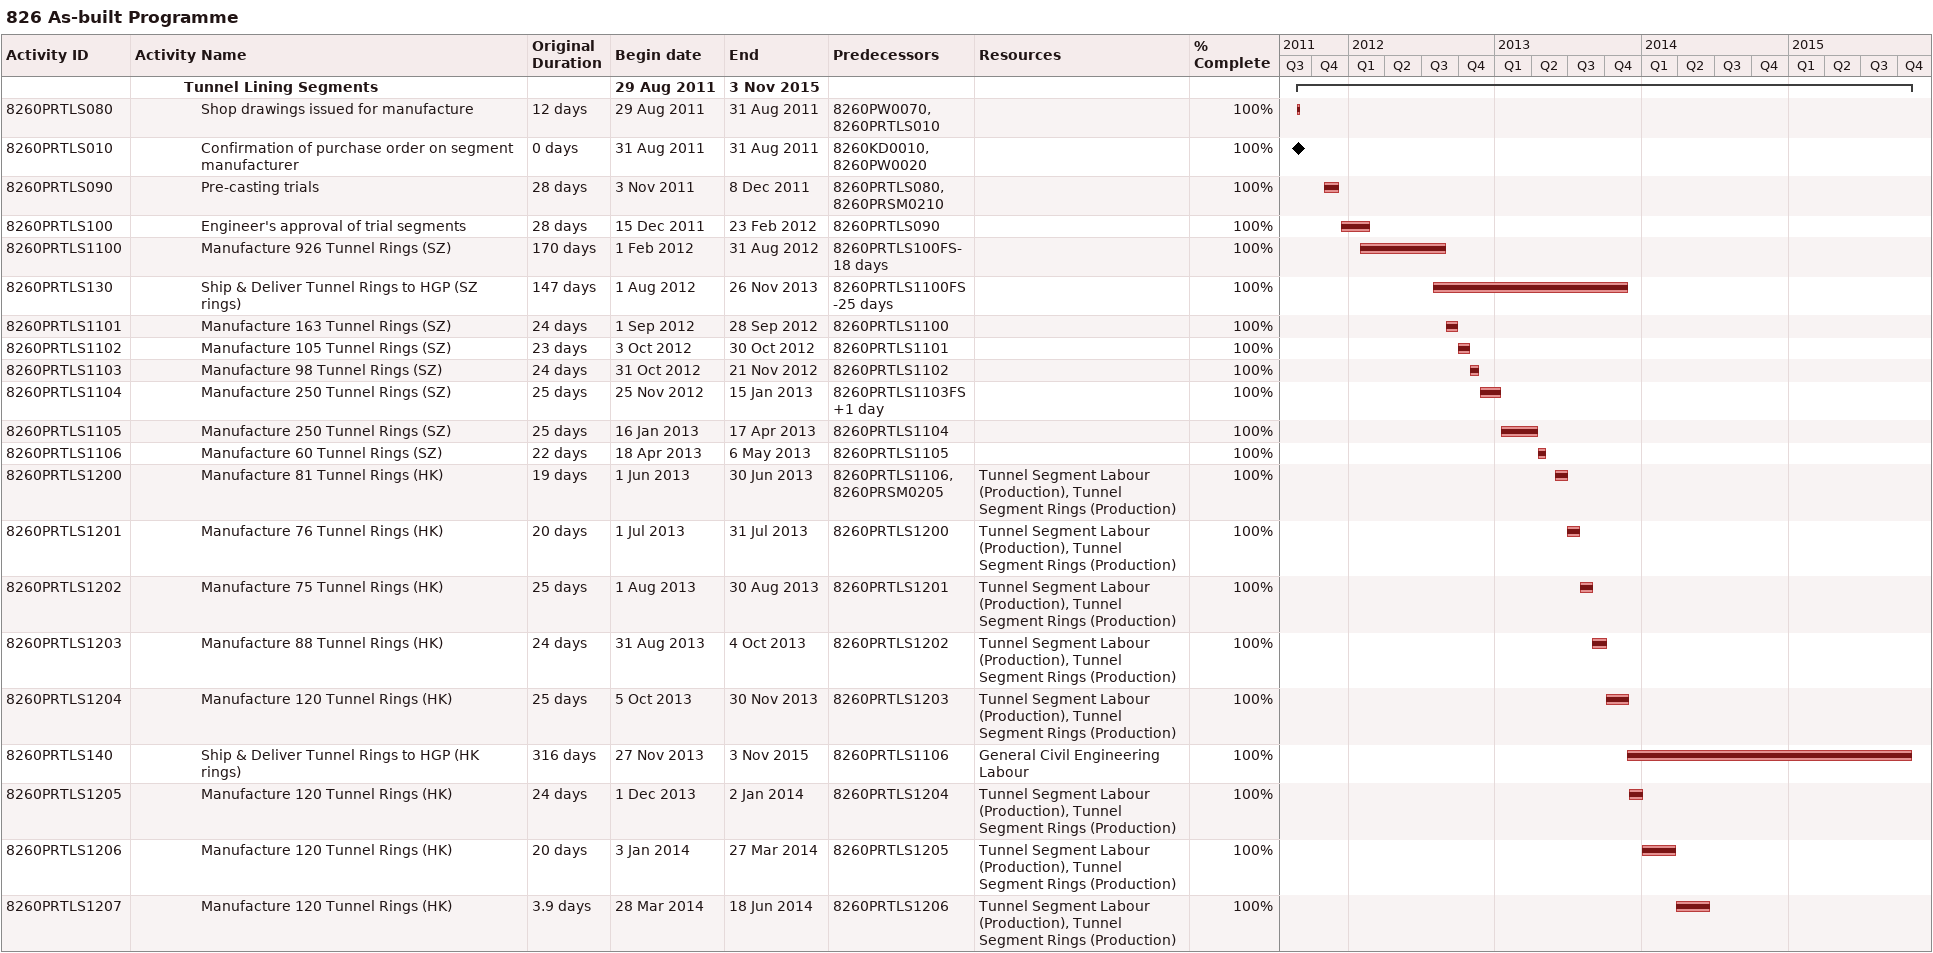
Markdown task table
826 As-built Programme

| ID | Level | Task | Original duration | Start | Finish | Predecessors | Resources | % complete |
|---|---|---|---|---|---|---|---|---|
|  | 4 | **Tunnel Lining Segments** |  | 2011-08-29 | 2015-11-03 |  |  |  |
| 8260PRTLS080 | 5 | Shop drawings issued for manufacture | 12d | 2011-08-29 | 2011-08-31 | 8260PW0070, 8260PRTLS010 |  | 100 |
| 8260PRTLS010 | 5 | Confirmation of purchase order on segment manufacturer | 0d | 2011-08-31 | 2011-08-31 | 8260KD0010, 8260PW0020 |  | 100 |
| 8260PRTLS090 | 5 | Pre-casting trials | 28d | 2011-11-03 | 2011-12-08 | 8260PRTLS080, 8260PRSM0210 |  | 100 |
| 8260PRTLS100 | 5 | Engineer's approval of trial segments | 28d | 2011-12-15 | 2012-02-23 | 8260PRTLS090 |  | 100 |
| 8260PRTLS1100 | 5 | Manufacture 926 Tunnel Rings (SZ) | 170d | 2012-02-01 | 2012-08-31 | 8260PRTLS100FS-18d |  | 100 |
| 8260PRTLS130 | 5 | Ship & Deliver Tunnel Rings to HGP (SZ rings) | 147d | 2012-08-01 | 2013-11-26 | 8260PRTLS1100FS-25d |  | 100 |
| 8260PRTLS1101 | 5 | Manufacture 163 Tunnel Rings (SZ) | 24d | 2012-09-01 | 2012-09-28 | 8260PRTLS1100 |  | 100 |
| 8260PRTLS1102 | 5 | Manufacture 105 Tunnel Rings (SZ) | 23d | 2012-10-03 | 2012-10-30 | 8260PRTLS1101 |  | 100 |
| 8260PRTLS1103 | 5 | Manufacture 98 Tunnel Rings (SZ) | 24d | 2012-10-31 | 2012-11-21 | 8260PRTLS1102 |  | 100 |
| 8260PRTLS1104 | 5 | Manufacture 250 Tunnel Rings (SZ) | 25d | 2012-11-25 | 2013-01-15 | 8260PRTLS1103FS+1d |  | 100 |
| 8260PRTLS1105 | 5 | Manufacture 250 Tunnel Rings (SZ) | 25d | 2013-01-16 | 2013-04-17 | 8260PRTLS1104 |  | 100 |
| 8260PRTLS1106 | 5 | Manufacture 60 Tunnel Rings (SZ) | 22d | 2013-04-18 | 2013-05-06 | 8260PRTLS1105 |  | 100 |
| 8260PRTLS1200 | 5 | Manufacture 81 Tunnel Rings (HK) | 19d | 2013-06-01 | 2013-06-30 | 8260PRTLS1106, 8260PRSM0205 | Tunnel Segment Labour (Production), Tunnel Segment Rings (Production) | 100 |
| 8260PRTLS1201 | 5 | Manufacture 76 Tunnel Rings (HK) | 20d | 2013-07-01 | 2013-07-31 | 8260PRTLS1200 | Tunnel Segment Labour (Production), Tunnel Segment Rings (Production) | 100 |
| 8260PRTLS1202 | 5 | Manufacture 75 Tunnel Rings (HK) | 25d | 2013-08-01 | 2013-08-30 | 8260PRTLS1201 | Tunnel Segment Labour (Production), Tunnel Segment Rings (Production) | 100 |
| 8260PRTLS1203 | 5 | Manufacture 88 Tunnel Rings (HK) | 24d | 2013-08-31 | 2013-10-04 | 8260PRTLS1202 | Tunnel Segment Labour (Production), Tunnel Segment Rings (Production) | 100 |
| 8260PRTLS1204 | 5 | Manufacture 120 Tunnel Rings (HK) | 25d | 2013-10-05 | 2013-11-30 | 8260PRTLS1203 | Tunnel Segment Labour (Production), Tunnel Segment Rings (Production) | 100 |
| 8260PRTLS140 | 5 | Ship & Deliver Tunnel Rings to HGP (HK rings) | 316d | 2013-11-27 | 2015-11-03 | 8260PRTLS1106 | General Civil Engineering Labour | 100 |
| 8260PRTLS1205 | 5 | Manufacture 120 Tunnel Rings (HK) | 24d | 2013-12-01 | 2014-01-02 | 8260PRTLS1204 | Tunnel Segment Labour (Production), Tunnel Segment Rings (Production) | 100 |
| 8260PRTLS1206 | 5 | Manufacture 120 Tunnel Rings (HK) | 20d | 2014-01-03 | 2014-03-27 | 8260PRTLS1205 | Tunnel Segment Labour (Production), Tunnel Segment Rings (Production) | 100 |
| 8260PRTLS1207 | 5 | Manufacture 120 Tunnel Rings (HK) | 3.9d | 2014-03-28 | 2014-06-18 | 8260PRTLS1206 | Tunnel Segment Labour (Production), Tunnel Segment Rings (Production) | 100 |
